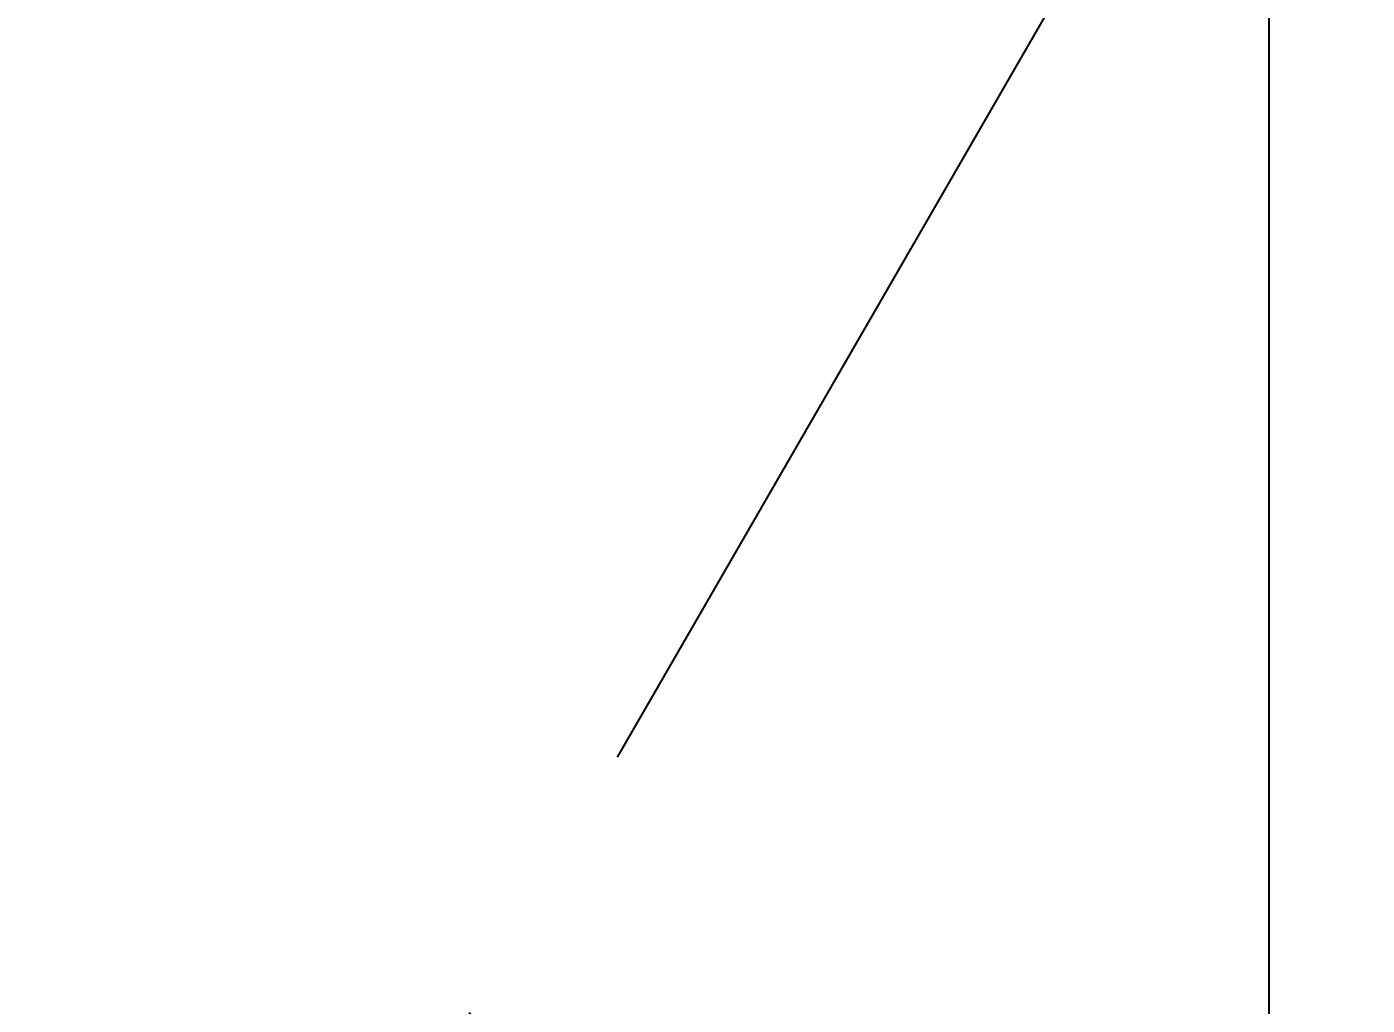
# Model space of a CAD drawing. Header units: millimetres. Extents: x 3916 to 10869, y 6515 to 11511.
# Drawn here: x 6957.1 to 7013.9, y 8766.8 to 8808.2 of the extents above; entities that cross this region are included whole.
import ezdxf

# ---------------------------------------------------------------- set-up
doc = ezdxf.new("R2010")
doc.units = ezdxf.units.MM
doc.header["$LTSCALE"] = 50
doc.header["$PDSIZE"] = -1
doc.linetypes.add('CENTERX2', pattern=[20.32, 12.7, -2.54, 2.54, -2.54])
doc.layers.add('CENTER_LINE', color=1, linetype='CENTERX2')
doc.layers.add('dim', color=4, linetype='Continuous', lineweight=18)
doc.styles.add('SLDTEXTSTYLE0', font='GULIM.TTC')
doc.dimstyles.new('ISO-25', dxfattribs={"dimtxt": 2.5, "dimasz": 2.5, "dimexe": 1.25, "dimexo": 0.625, "dimtad": 1, "dimtxsty": 'SLDTEXTSTYLE0', "dimcen": 2.5, "dimadec": 0, "dimazin": 0, "dimtfac": 1, "dimtmove": 0, "dimatfit": 3, "dimfxl": 0, "dimarcsym": 0})

# ---------------------------------------------------------------- blocks, each defined once
blk = doc.blocks.new('*D25')
at = {"layer": 'Defpoints', "color": 0}
for p in [(7076.309, 10374.327), (7037.279, 8872.803), (6982.133, 8777.288), (6894.787, 8441.677), (7076.309, 7240.741)]:
    blk.add_point(p, dxfattribs=at)
at = {"layer": 'dim', "color": 0, "lineweight": -2, "ltscale": 2}
blk.add_line((6975.883, 8766.463), (6798.441, 8459.124), dxfattribs=at)
blk.add_arc((7076.309, 8940.406), 530.736, 245.39976, 264.60024, dxfattribs=at)
at = {"layer": 'dim', "color": 0}
for points in [[(6859.194, 8465.247), (6851.55, 8450.437), (6810.941, 8480.775)], [(7025.972, 8403.701), (7026.757, 8420.349), (7076.309, 8409.669)]]:
    blk.add_solid(points, dxfattribs=at)
at = {"layer": 'dim', "color": 0, "insert": (6949.006, 8465.304), "char_height": 50, "attachment_point": 5, "rotation": 345, "style": 'SLDTEXTSTYLE0'}
blk.add_mtext('30%%d', dxfattribs=at)
blk = doc.blocks.new('_Oblique')
at = {"color": 0, "linetype": 'ByBlock', "lineweight": -2}
blk.add_line((-0.5, -0.5), (0.5, 0.5), dxfattribs=at)
blk = doc.blocks.new('*D30')
at = {"layer": 'Defpoints', "color": 0}
for p in [(7009.706, 8825.045), (7076.309, 8670.617), (7009.706, 8645.617)]:
    blk.add_point(p, dxfattribs=at)
at = {"layer": 'dim', "color": 0, "lineweight": -2, "ltscale": 2}
for p, q in [((7009.706, 8812.545), (7009.706, 8620.617)), ((7076.309, 8658.117), (7076.309, 8620.617)), ((7009.706, 8645.617), (6743.86, 8645.617)), ((7076.309, 8645.617), (7009.706, 8645.617)), ((7059.706, 8645.617), (7109.706, 8645.617))]:
    blk.add_line(p, q, dxfattribs=at)
at = {"layer": 'dim', "color": 0, "lineweight": -2, "xscale": 50, "yscale": 50, "zscale": 50, "rotation": 180}
blk.add_blockref('_Oblique', (7009.706, 8645.617), dxfattribs=at)
at = {"layer": 'dim', "color": 0, "lineweight": -2, "xscale": 50, "yscale": 50, "zscale": 50}
blk.add_blockref('_Oblique', (7076.309, 8645.617), dxfattribs=at)
at = {"layer": 'dim', "color": 0, "insert": (6821.91, 8687.867), "char_height": 50, "attachment_point": 5, "style": 'SLDTEXTSTYLE0'}
blk.add_mtext('66,6', dxfattribs=at)
blk = doc.blocks.new('*D38')
at = {"layer": 'Defpoints', "color": 0}
for p in [(6978.468, 10706.054), (7076.309, 10374.327), (6982.133, 10314.286), (7037.279, 10218.771), (7076.309, 7240.741)]:
    blk.add_point(p, dxfattribs=at)
at = {"layer": 'dim', "color": 0, "lineweight": -2, "ltscale": 2}
for p, q in [((7076.309, 10386.827), (7076.309, 10739.614)), ((6975.883, 10325.111), (6782.087, 10660.777))]:
    blk.add_line(p, q, dxfattribs=at)
blk.add_arc((7076.309, 10151.168), 563.445, 95.08608, 114.91392, dxfattribs=at)
at = {"layer": 'dim', "color": 0}
for points in [[(7026.728, 10704.07), (7025.989, 10720.72), (7076.309, 10714.614)], [(6835.112, 10669.575), (6842.797, 10654.786), (6794.587, 10639.126)]]:
    blk.add_solid(points, dxfattribs=at)
at = {"layer": 'dim', "color": 0, "insert": (6920.417, 10732.965), "char_height": 50, "attachment_point": 5, "rotation": 15, "style": 'SLDTEXTSTYLE0'}
blk.add_mtext('30%%d', dxfattribs=at)

msp = doc.modelspace()

# ---------------------------------------------------------------- linework, layer by layer
at = {"layer": 'CENTER_LINE'}
msp.add_line((6982.133, 8777.288), (7037.279, 8872.803), dxfattribs=at)

# ---------------------------------------------------------------- dimensions: what is measured, and where the dimension line sits
at = {"layer": 'dim', "ltscale": 2}
dim = msp.add_angular_dim_2l(base=(6978.468, 10706.054), line1=((6982.133, 10314.286), (7037.279, 10218.771)), line2=((7076.309, 7240.741), (7076.309, 10374.327)), dimstyle='ISO-25', override={"dimscale": 20}, dxfattribs=at)
dim.commit()
dim.dimension.update_dxf_attribs({"geometry": '*D38', "text_midpoint": (6930.479, 10695.415), "dimtype": 162})
dim = msp.add_angular_dim_2l(base=(6894.787, 8441.677), line1=((6982.133, 8777.288), (7037.279, 8872.803)), line2=((7076.309, 7240.741), (7076.309, 10374.327)), dimstyle='ISO-25', override={"dimscale": 20}, dxfattribs=at)
dim.commit()
dim.dimension.update_dxf_attribs({"geometry": '*D25', "text_midpoint": (6949.006, 8465.304)})
dim = msp.add_linear_dim(base=(7009.706, 8645.617), p1=(7076.309, 8670.617), p2=(7009.706, 8825.045), dimstyle='ISO-25', override={"dimscale": 20, "dimblk1": 'Oblique', "dimblk2": 'Oblique', "dimsah": 1}, dxfattribs=at)
dim.commit()
dim.dimension.update_dxf_attribs({"geometry": '*D30', "text_midpoint": (6821.91, 8645.617), "dimtype": 160})

doc.saveas('drawing.dxf')
